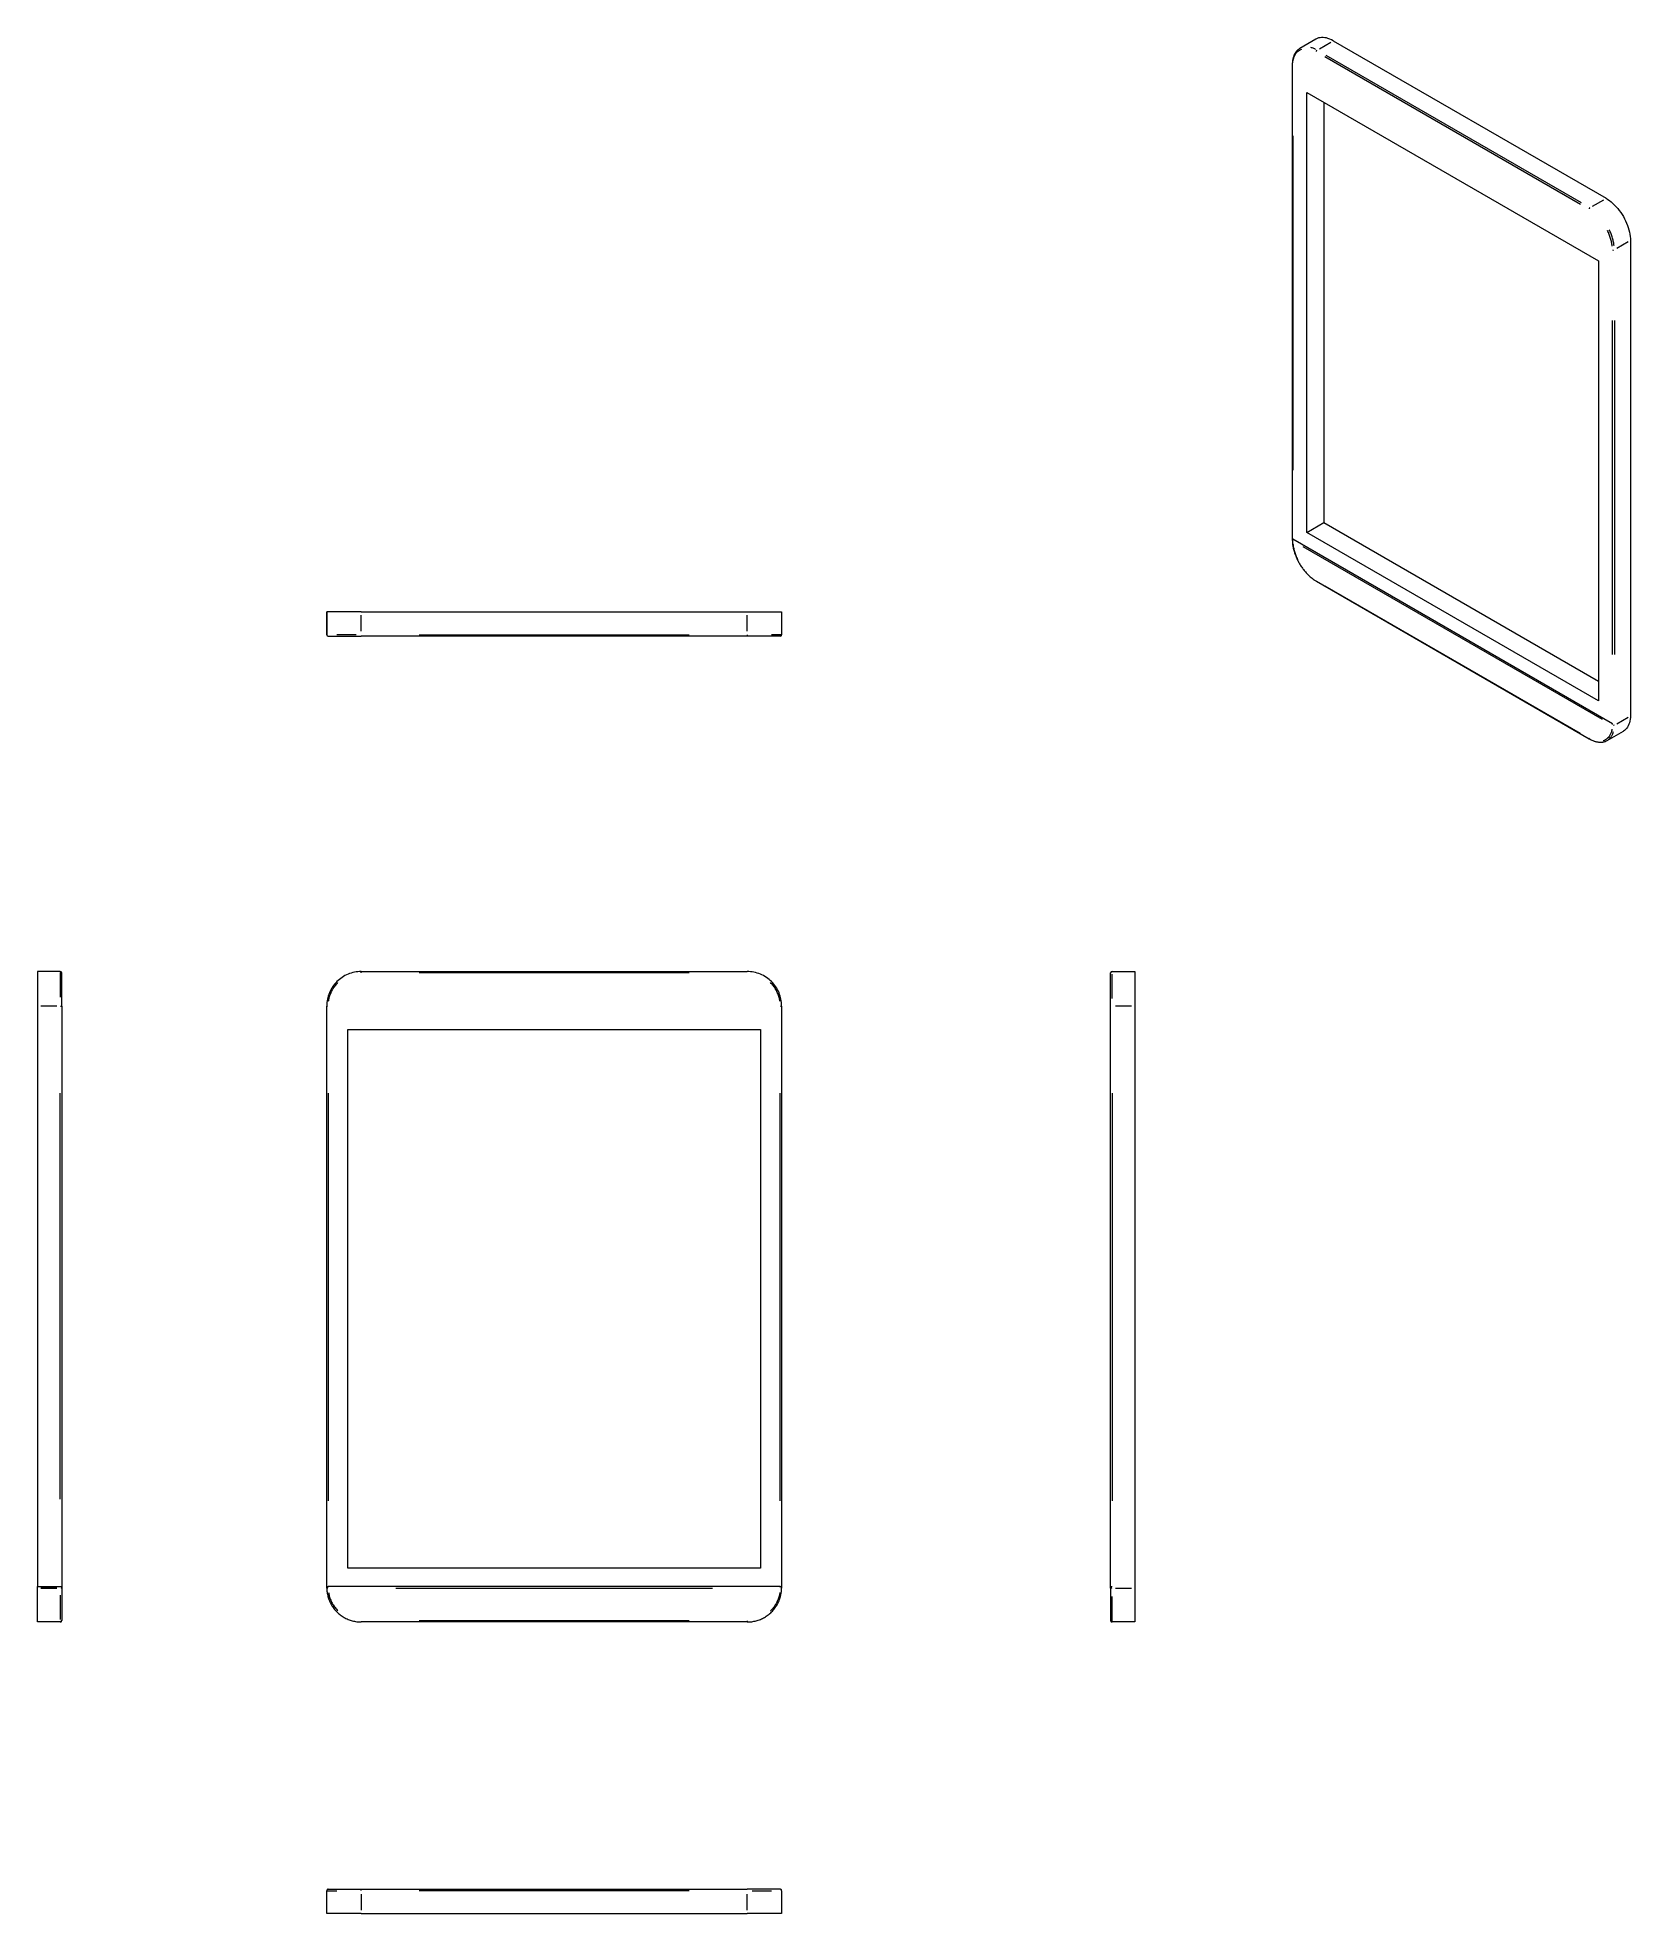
# Model space of a CAD drawing. Header units: millimetres. Extents: x 3257 to 6724, y 2593 to 6677.
import ezdxf

# ---------------------------------------------------------------- set-up
doc = ezdxf.new("R2010")
doc.units = ezdxf.units.MM

msp = doc.modelspace()

# ---------------------------------------------------------------- linework, layer by layer
at = {"color": 7, "linetype": 'Continuous', "lineweight": 15}
for p, q in [((6039.4, 6673.3), (6004.3, 6653)), ((6076.9, 6669.5), (6670.9, 6326.7)), ((5987.9, 6617.4), (5987.9, 5585.9)), ((6019.2, 6557), (6654.1, 6190.4)), ((6019.2, 5599.2), (6019.2, 6557)), ((6056.4, 6535.5), (6056.4, 5620.7)), ((6723.9, 6234.8), (6723.9, 5200.2)), ((6654.1, 6190.4), (6654.1, 5232.6)), ((6019.2, 5599.2), (6056.4, 5620.7)), ((6654.1, 5232.6), (6019.2, 5599.2)), ((6056.4, 5620.7), (6654.1, 5275.6)), ((5987.9, 5585.9), (5987.9, 5583.9)), ((5987.9, 5583.7), (5987.9, 5582.9)), ((6684.5, 5183), (5988.8, 5584.7)), ((6040.3, 5493.1), (6634.3, 5150.2)), ((3886.5, 5426.5), (3886.5, 5426.5)), ((3886.5, 5426.5), (3886.5, 5376.8)), ((3886.5, 5376.8), (3886.5, 5426.5)), ((3961.5, 5426.5), (3886.5, 5426.5)), ((3961.5, 5426.5), (4801.5, 5426.5)), ((4801.5, 5426.5), (4876.5, 5426.5)), ((4876.5, 5426.5), (4876.5, 5376.8)), ((3887, 5376.8), (3886.5, 5376.8)), ((4801.5, 5373.8), (3961.5, 5373.8)), ((6723.9, 5200.2), (6723.9, 5199.9)), ((6673.2, 5146.6), (6708.4, 5166.9)), ((3257, 4643.6), (3257, 4568.6)), ((3306.6, 4643.6), (3257, 4643.6)), ((3961.5, 4643.6), (4801.5, 4643.6)), ((5595.5, 4643.6), (5645.1, 4643.6)), ((5595.5, 4643.1), (5595.5, 4643.6)), ((5645.1, 4643.6), (5645.1, 4568.6)), ((3257, 4568.6), (3257, 3305.3)), ((3309.6, 4568.6), (3309.6, 3305.3)), ((3886.5, 3305.3), (3886.5, 4568.6)), ((4876.5, 4568.6), (4876.5, 3301.6)), ((5592.5, 3301.6), (5592.5, 4568.6)), ((5645.1, 4568.6), (5645.1, 3301.6)), ((3932.5, 4517.6), (4830.5, 4517.6)), ((3932.5, 3344.6), (3932.5, 4517.6)), ((4830.5, 4517.6), (4830.5, 3344.6)), ((4830.5, 3344.6), (3932.5, 3344.6)), ((3257, 3305.3), (3306.6, 3305.3)), ((3257, 3302.8), (3257, 3305.3)), ((3257, 3227.8), (3257, 3302.8)), ((3257, 3301.6), (3257, 3301.6)), ((3257, 3301.5), (3257, 3301.6)), ((3306.6, 3305.3), (3309.6, 3305.3)), ((3309.6, 3305.3), (3309.6, 3302.8)), ((3309.6, 3302.8), (3309.6, 3301.6)), ((3886.5, 3302.8), (3886.5, 3305.3)), ((3886.5, 3305.3), (3889.5, 3305.3)), ((3886.5, 3301.6), (3886.5, 3302.7)), ((3886.5, 3301.6), (3886.6, 3301.1)), ((4873.5, 3305.3), (3889.5, 3305.3)), ((4873.5, 3305.3), (4876.5, 3305.3)), ((5592.5, 3305.3), (5595.5, 3305.3)), ((5645.1, 3301.6), (5645.1, 3301.2)), ((5645.1, 3301.2), (5645.1, 3227.8)), ((3306.6, 3227.8), (3257, 3227.8)), ((3306.6, 3228.3), (3306.6, 3227.8)), ((4801.5, 3227.8), (3961.5, 3227.8)), ((5645.1, 3227.8), (5595.5, 3227.8)), ((3886.5, 2593.3), (3886.5, 2642.9)), ((3886.5, 2593.3), (3886.5, 2642.9)), ((3961.5, 2645.9), (4801.5, 2645.9)), ((4876, 2642.9), (4876.4, 2642.9)), ((4876.5, 2642.9), (4876.5, 2593.3)), ((3961.5, 2593.3), (3886.5, 2593.3)), ((3886.5, 2593.3), (3886.5, 2593.3)), ((3961.5, 2593.3), (4801.5, 2593.3)), ((4876.5, 2593.3), (4801.5, 2593.3)), ((4876.5, 2593.3), (4876.5, 2593.3))]:
    msp.add_line(p, q, dxfattribs=at)
at = {"color": 8, "linetype": 'Continuous', "lineweight": 15}
for p, q in [((6047, 6652.3), (6071.7, 6666.5)), ((5987.9, 6617.4), (5987.9, 6617.1)), ((6614.8, 6313.6), (6058.6, 6634.7)), ((6060.7, 6638.4), (6616.9, 6317.3)), ((5988.8, 6462.5), (5988.8, 5735.3)), ((6641, 6309.4), (6665.7, 6323.6)), ((6718.7, 6231.8), (6694, 6217.5)), ((6684.6, 5333.7), (6684.6, 6060.8)), ((6688.8, 6060.8), (6688.8, 5333.7)), ((5988.7, 5582.7), (5988.4, 5582.9)), ((5988.8, 5584.4), (5988.8, 5582.9)), ((6010.9, 5568.9), (6662.4, 5192.7)), ((6058.5, 5483.5), (6614.7, 5162.5)), ((3961.5, 5384.3), (3961.5, 5419.1)), ((4801.5, 5384.3), (4801.5, 5419.1)), ((3961.5, 5373.9), (3961.5, 5374.7)), ((4087.5, 5376.8), (4675.5, 5376.8)), ((4801.5, 5376.4), (4801.5, 5374.7)), ((6694, 5183), (6718.7, 5197.2)), ((6684.5, 5181.3), (6684.5, 5182.7)), ((6688.8, 5179.7), (6688.8, 5179.9)), ((3961.5, 4641), (3961.5, 4642.7)), ((4675.5, 4640.6), (4087.5, 4640.6)), ((4801.5, 4643.6), (4801.5, 4642.7)), ((3299.2, 4568.6), (3264.4, 4568.6)), ((3307.1, 4568.6), (3308.8, 4568.6)), ((3886.6, 4568.6), (3888.4, 4568.6)), ((4874.2, 4568.6), (4876.3, 4568.6)), ((5592.5, 4568.6), (5593.3, 4568.6)), ((5637.7, 4568.6), (5602.9, 4568.6)), ((3306.6, 3494.8), (3306.6, 4379.1)), ((3889.5, 4378.6), (3889.5, 3491.7)), ((4873.5, 3491.7), (4873.5, 4378.6)), ((5595.5, 4378.6), (5595.5, 3491.7)), ((3264.4, 3302.8), (3299.2, 3302.8)), ((3264.4, 3301.6), (3299.2, 3301.6)), ((3306.6, 3303.2), (3306.6, 3304.9)), ((3306.6, 3301.6), (3306.6, 3301.6)), ((3306.6, 3301.6), (3306.6, 3301.5)), ((3309.6, 3302.8), (3308.8, 3302.8)), ((3888.8, 3302.8), (3886.7, 3302.8)), ((3889.5, 3304.9), (3889.5, 3303.2)), ((4037.1, 3301.6), (4725.9, 3301.6)), ((4873.5, 3303.2), (4873.5, 3304.9)), ((4876.4, 3302.8), (4874.7, 3302.8)), ((5595, 3302.8), (5593.3, 3302.8)), ((5595.5, 3301.3), (5595.5, 3301.5)), ((5602.9, 3301.6), (5637.7, 3301.6)), ((3961.5, 3227.9), (3961.5, 3228.7)), ((4087.5, 3230.8), (4675.5, 3230.8)), ((4801.5, 3230.4), (4801.5, 3228.7)), ((3886.5, 2642.9), (3886.6, 2642.9)), ((3961.5, 2643.4), (3961.5, 2645.1)), ((3961.5, 2635.5), (3961.5, 2600.7)), ((4675.5, 2642.9), (4087.5, 2642.9)), ((4801.5, 2645.9), (4801.5, 2645.1)), ((4801.5, 2600.7), (4801.5, 2635.5)), ((4876.2, 2642.9), (4876.5, 2642.9))]:
    msp.add_line(p, q, dxfattribs=at)
at = {"color": 7, "linetype": 'Continuous', "lineweight": 15, "flags": 128}
for points in [[(6076.9, 6669.5), (6073.1, 6671.6), (6069.4, 6673.3), (6065.6, 6674.7), (6062, 6675.7), (6058.4, 6676.4), (6054.9, 6676.7), (6051.5, 6676.7), (6048.2, 6676.4), (6045.1, 6675.7), (6042.2, 6674.6), (6039.4, 6673.3)], [(6670.9, 6326.7), (6674.7, 6324.3), (6678.4, 6321.7), (6682.2, 6318.7), (6685.8, 6315.5), (6689.4, 6312.1), (6692.9, 6308.4), (6696.3, 6304.5), (6699.6, 6300.4), (6702.7, 6296.1), (6705.6, 6291.6), (6708.4, 6287.1), (6711, 6282.4), (6713.3, 6277.6), (6715.5, 6272.8), (6717.4, 6267.9), (6719.1, 6263), (6720.6, 6258.1), (6721.8, 6253.3), (6722.7, 6248.5), (6723.4, 6243.8), (6723.8, 6239.2), (6723.9, 6234.8)], [(6723.9, 5199.9), (6723.8, 5196.9), (6723.4, 5192.8), (6722.7, 5188.9), (6721.8, 5185.2), (6720.6, 5181.8), (6719.1, 5178.6), (6717.4, 5175.6), (6715.5, 5173), (6713.3, 5170.6), (6711, 5168.6), (6708.4, 5166.9), (6708.4, 5166.9)], [(4876.4, 3300.9), (4876.5, 3301), (4876.5, 3301.6)], [(4876.5, 2642.9), (4876.4, 2643.5), (4876.4, 2643.5)]]:
    msp.add_lwpolyline(points, dxfattribs=at)
at = {"color": 8, "linetype": 'Continuous', "lineweight": 15}
for centre, radius, start, end in [((6044.5, 6645.3), 4.83, 136.3772, 169.158), ((6638.4, 6302.4), 4.83, 130.8417, 163.6231), ((6686.6, 6218.4), 4.43, 247.8256, 278.1885), ((6040.9, 5494.1), 1.16, 185.6105, 230.8124), ((6635.1, 5151.3), 1.45, 181.665, 219.6856)]:
    msp.add_arc(centre, radius, start, end, dxfattribs=at)
at = {"color": 7, "linetype": 'Continuous', "lineweight": 15}
for centre, radius, start, end in [((5989.3, 5586), 1.44, 179.3213, 246.8007), ((3889.5, 5376.8), 3, 180, 270), ((3889.5, 5376.8), 3, 182.3954, 248.87), ((4873.5, 5376.8), 3, 270, 360), ((3306.6, 4640.6), 3, 0, 90), ((5595.5, 4640.6), 3, 90, 180), ((3306.6, 3230.8), 3, 270, 0), ((5595.5, 3230.8), 3, 180, 270), ((4873.5, 2642.9), 3, 38.1187, 68.5659)]:
    msp.add_arc(centre, radius, start, end, dxfattribs=at)
for points, knots in [([(6004.3, 6653), (6003.3, 6652.3), (6001.3, 6651.1), (5998.9, 6649), (5997.1, 6647), (5995.7, 6645.3), (5994.7, 6643.8), (5994, 6642.6), (5993.3, 6641.5), (5992.6, 6640.2), (5991.8, 6638.5), (5990.9, 6636.2), (5990, 6633.5), (5989.2, 6630.3), (5988.5, 6626.7), (5988, 6622.4), (5987.9, 6619.1), (5987.9, 6617.4)], [0, 0, 0, 0, 0.100954, 0.187667, 0.260117, 0.318308, 0.36226, 0.396259, 0.430184, 0.464434, 0.510599, 0.567286, 0.644647, 0.716203, 0.799316, 0.893935, 1, 1, 1, 1]), ([(5987.9, 5582.8), (5987.9, 5582.7), (5987.9, 5582.5), (5987.9, 5582.3), (5988, 5582.2)], [0, 0, 0, 0, 0.508475, 1, 1, 1, 1]), ([(5988, 5582.2), (5988, 5580), (5988.2, 5575.1), (5989.5, 5567.2), (5991.6, 5558.8), (5994.4, 5550.5), (5997.7, 5542.5), (6001.6, 5534.8), (6006, 5527.3), (6011, 5520.1), (6015.5, 5514.4), (6019.5, 5510), (6022.9, 5506.5), (6026.7, 5502.9), (6030.9, 5499.4), (6035.4, 5496), (6038.6, 5494.1), (6040.3, 5493.1)], [0, 0, 0, 0, 0.069178, 0.152504, 0.233384, 0.312297, 0.389281, 0.464717, 0.540575, 0.617169, 0.69453, 0.735739, 0.780813, 0.829765, 0.882608, 0.939351, 1, 1, 1, 1]), ([(3886.9, 5376.8), (3886.9, 5376.3), (3886.8, 5375.1), (3887.9, 5374.4), (3888.4, 5374.1)], [0, 0, 0, 0, 0.49985, 1, 1, 1, 1]), ([(3889.5, 5373.8), (3889.5, 5373.8), (3891.4, 5373.8), (3898.6, 5373.8), (3909.3, 5373.8), (3925.3, 5373.8), (3942.7, 5373.8), (3952.1, 5373.8), (3961.5, 5373.8)], [0, 0, 0, 0, 0.25, 0.25, 0.5, 0.75, 0.75, 1, 1, 1, 1]), ([(4873.5, 5373.8), (4873.5, 5373.8), (4873.5, 5373.8), (4873.5, 5373.8), (4873.5, 5373.8), (4873.4, 5373.8), (4873.4, 5373.8), (4873.3, 5373.8), (4873.2, 5373.8), (4873.1, 5373.8), (4872.8, 5373.8), (4872.2, 5373.8), (4871.4, 5373.8), (4870.1, 5373.8), (4868.1, 5373.8), (4865.1, 5373.8), (4861.5, 5373.8), (4857.3, 5373.8), (4852.5, 5373.8), (4847.3, 5373.8), (4841.6, 5373.8), (4835.5, 5373.8), (4829.1, 5373.8), (4823.6, 5373.8), (4819, 5373.8), (4815.6, 5373.8), (4812.1, 5373.8), (4809.3, 5373.8), (4807.2, 5373.8), (4805.7, 5373.8), (4804.3, 5373.8), (4802.9, 5373.8), (4802, 5373.8), (4801.5, 5373.8)], [0, 0, 0, 0, 0.007803, 0.015607, 0.023412, 0.031221, 0.039035, 0.046854, 0.05468, 0.062514, 0.093757, 0.125028, 0.156296, 0.187541, 0.250029, 0.31252, 0.375019, 0.437515, 0.5, 0.562486, 0.624982, 0.68748, 0.749972, 0.81246, 0.8437, 0.874973, 0.906239, 0.937487, 0.950015, 0.962526, 0.975024, 0.987514, 1, 1, 1, 1]), ([(4874.6, 5374.1), (4875.1, 5374.4), (4876.2, 5375.1), (4876.2, 5376.3), (4876.2, 5376.8)], [0, 0, 0, 0, 0.50015, 1, 1, 1, 1]), ([(6634.3, 5150.2), (6635.6, 5149.4), (6638.1, 5148.1), (6641.5, 5146.5), (6644.5, 5145.4), (6647.1, 5144.5), (6649.9, 5143.8), (6653, 5143.2), (6656.4, 5142.9), (6659.7, 5142.8), (6662.3, 5143), (6664.3, 5143.3), (6666.1, 5143.7), (6668.2, 5144.3), (6670.7, 5145.2), (6672.3, 5146.1), (6673.3, 5146.6)], [0, 0, 0, 0, 0.094971, 0.177188, 0.246604, 0.304492, 0.368579, 0.444481, 0.532233, 0.622309, 0.699266, 0.739582, 0.787078, 0.846309, 0.917288, 1, 1, 1, 1]), ([(3309.4, 4641.7), (3309.1, 4642.2), (3308.4, 4643.3), (3307.2, 4643.3), (3306.6, 4643.2)], [0, 0, 0, 0, 0.50015, 1, 1, 1, 1]), ([(3309.6, 4568.6), (3309.6, 4578), (3309.6, 4587.4), (3309.6, 4604.9), (3309.6, 4620.8), (3309.6, 4631.5), (3309.6, 4638.7), (3309.6, 4640.6), (3309.6, 4640.6)], [0, 0, 0, 0, 0.25, 0.25, 0.5, 0.75, 0.75, 1, 1, 1, 1]), ([(3961.5, 4643.6), (3951.7, 4643.6), (3941.9, 4641.7), (3923.7, 4634.1), (3907.1, 4623), (3896, 4606.4), (3888.5, 4588.2), (3886.5, 4578.4), (3886.5, 4568.6)], [0, 0, 0, 0, 0.25, 0.25, 0.5, 0.75, 0.75, 1, 1, 1, 1]), ([(4876.5, 4568.6), (4876.5, 4578.4), (4874.6, 4588.2), (4867, 4606.4), (4855.9, 4623), (4839.3, 4634.1), (4821.1, 4641.7), (4811.3, 4643.6), (4801.5, 4643.6)], [0, 0, 0, 0, 0.25, 0.25, 0.5, 0.75, 0.75, 1, 1, 1, 1]), ([(5592.5, 4568.6), (5592.5, 4568.9), (5592.5, 4569.5), (5592.5, 4570.4), (5592.5, 4571.2), (5592.5, 4572.1), (5592.5, 4573), (5592.5, 4573.9), (5592.5, 4574.8), (5592.5, 4576.5), (5592.5, 4579.2), (5592.5, 4582.7), (5592.5, 4586.1), (5592.5, 4590.6), (5592.5, 4596.2), (5592.5, 4602.6), (5592.5, 4608.7), (5592.5, 4614.4), (5592.5, 4619.6), (5592.5, 4624.3), (5592.5, 4628.6), (5592.5, 4632.2), (5592.5, 4635.2), (5592.5, 4637.2), (5592.5, 4638.5), (5592.5, 4639.2), (5592.5, 4639.8), (5592.5, 4640.2), (5592.5, 4640.4), (5592.5, 4640.5), (5592.5, 4640.6), (5592.5, 4640.6), (5592.5, 4640.6), (5592.5, 4640.6)], [0, 0, 0, 0, 0.007803, 0.015607, 0.023412, 0.031221, 0.039035, 0.046854, 0.05468, 0.062514, 0.093757, 0.125028, 0.156296, 0.187541, 0.250029, 0.31252, 0.375019, 0.437515, 0.5, 0.562486, 0.624982, 0.68748, 0.749972, 0.81246, 0.8437, 0.874973, 0.906239, 0.937487, 0.950015, 0.962526, 0.975024, 0.987514, 1, 1, 1, 1]), ([(5595.5, 4643.2), (5594.9, 4643.3), (5593.7, 4643.3), (5593, 4642.2), (5592.7, 4641.7)], [0, 0, 0, 0, 0.49985, 1, 1, 1, 1]), ([(3309.4, 3300.4), (3309.4, 3300.4), (3309.6, 3300.8), (3309.6, 3301.2), (3309.6, 3301.6)], [0, 0, 0, 0, 0.038048, 1, 1, 1, 1]), ([(3309.6, 3302.8), (3309.6, 3302.5), (3309.6, 3301.9), (3309.6, 3301.1), (3309.6, 3300.2), (3309.6, 3299.3), (3309.6, 3298.4), (3309.6, 3297.5), (3309.6, 3296.6), (3309.6, 3294.9), (3309.6, 3292.2), (3309.6, 3288.8), (3309.6, 3285.3), (3309.6, 3280.8), (3309.6, 3275.2), (3309.6, 3268.8), (3309.6, 3262.8), (3309.6, 3257.1), (3309.6, 3251.8), (3309.6, 3247.1), (3309.6, 3242.9), (3309.6, 3239.2), (3309.6, 3236.2), (3309.6, 3234.2), (3309.6, 3232.9), (3309.6, 3232.2), (3309.6, 3231.6), (3309.6, 3231.2), (3309.6, 3231), (3309.6, 3230.9), (3309.6, 3230.9), (3309.6, 3230.8), (3309.6, 3230.8), (3309.6, 3230.8)], [0, 0, 0, 0, 0.007803, 0.015607, 0.023412, 0.031221, 0.039035, 0.046854, 0.05468, 0.062514, 0.093757, 0.125028, 0.156296, 0.187541, 0.250029, 0.31252, 0.375019, 0.437515, 0.5, 0.562486, 0.624982, 0.68748, 0.749972, 0.81246, 0.8437, 0.874973, 0.906239, 0.937487, 0.950015, 0.962526, 0.975024, 0.987514, 1, 1, 1, 1]), ([(3886.6, 3301.1), (3886.7, 3298.4), (3887, 3292.4), (3888.9, 3283.4), (3892, 3274), (3896.4, 3265.2), (3901.8, 3257), (3908.3, 3249.6), (3915.7, 3243.1), (3923.9, 3237.7), (3932.7, 3233.3), (3942, 3230.2), (3951.7, 3228.2), (3958.2, 3227.9), (3961.5, 3227.8)], [0, 0, 0, 0, 0.069653, 0.15423, 0.238807, 0.323384, 0.407961, 0.492538, 0.577115, 0.661692, 0.746269, 0.830846, 0.915423, 1, 1, 1, 1]), ([(4801.5, 3227.8), (4804.8, 3227.9), (4811.3, 3228.2), (4821, 3230.2), (4830.3, 3233.3), (4839.1, 3237.7), (4847.3, 3243.1), (4854.7, 3249.6), (4861.2, 3257), (4866.6, 3265.2), (4871, 3274), (4874.1, 3283.4), (4876, 3292.4), (4876.3, 3298.2), (4876.4, 3300.9)], [0, 0, 0, 0, 0.084742, 0.169483, 0.254225, 0.338967, 0.423709, 0.50845, 0.593192, 0.677934, 0.762676, 0.847417, 0.932159, 1, 1, 1, 1]), ([(5592.5, 3302.8), (5592.5, 3293.4), (5592.5, 3284), (5592.5, 3266.6), (5592.5, 3250.6), (5592.5, 3239.9), (5592.5, 3232.7), (5592.5, 3230.8), (5592.5, 3230.8)], [0, 0, 0, 0, 0.25, 0.25, 0.5, 0.75, 0.75, 1, 1, 1, 1]), ([(3306.6, 3228.2), (3307.2, 3228.2), (3308.4, 3228.1), (3309.1, 3229.2), (3309.4, 3229.7)], [0, 0, 0, 0, 0.49985, 1, 1, 1, 1]), ([(5592.7, 3229.7), (5593, 3229.2), (5593.7, 3228.1), (5594.9, 3228.2), (5595.5, 3228.2)], [0, 0, 0, 0, 0.50015, 1, 1, 1, 1]), ([(3888, 2645.3), (3887.6, 2645.1), (3886.8, 2644.5), (3886.8, 2643.5), (3886.9, 2642.9)], [0, 0, 0, 0, 0.400832, 1, 1, 1, 1]), ([(3888.2, 2645.6), (3888.2, 2645.6), (3888.1, 2645.6), (3888, 2645.5), (3887.9, 2645.4)], [0, 0, 0, 0, 0.294656, 1, 1, 1, 1]), ([(3889.5, 2645.9), (3889.4, 2645.9), (3889.3, 2645.9), (3888.8, 2645.9), (3888.4, 2645.8), (3888.2, 2645.6), (3888.2, 2645.6)], [0, 0, 0, 0, 0.145539, 0.394782, 0.99343, 1, 1, 1, 1]), ([(3889.5, 2645.9), (3889.5, 2645.9), (3889.5, 2645.9), (3889.5, 2645.9), (3889.6, 2645.9), (3889.6, 2645.9), (3889.6, 2645.9), (3889.7, 2645.9), (3889.8, 2645.9), (3889.9, 2645.9), (3890.3, 2645.9), (3890.9, 2645.9), (3891.6, 2645.9), (3892.9, 2645.9), (3894.9, 2645.9), (3897.9, 2645.9), (3901.5, 2645.9), (3905.8, 2645.9), (3910.5, 2645.9), (3915.8, 2645.9), (3921.4, 2645.9), (3927.5, 2645.9), (3933.9, 2645.9), (3939.5, 2645.9), (3944, 2645.9), (3947.5, 2645.9), (3950.9, 2645.9), (3953.7, 2645.9), (3955.9, 2645.9), (3957.3, 2645.9), (3958.7, 2645.9), (3960.1, 2645.9), (3961, 2645.9), (3961.5, 2645.9)], [0, 0, 0, 0, 0.007803, 0.015607, 0.023412, 0.031221, 0.039035, 0.046854, 0.05468, 0.062514, 0.093757, 0.125028, 0.156296, 0.187541, 0.250029, 0.31252, 0.375019, 0.437515, 0.5, 0.562486, 0.624982, 0.68748, 0.749972, 0.81246, 0.8437, 0.874973, 0.906239, 0.937487, 0.950015, 0.962526, 0.975024, 0.987514, 1, 1, 1, 1]), ([(4873.4, 2645.9), (4873.3, 2645.9), (4873.1, 2645.9), (4871.2, 2645.9), (4868.2, 2645.9), (4864, 2645.9), (4858.8, 2645.9), (4852.6, 2645.9), (4845.5, 2645.9), (4837.6, 2645.9), (4829.1, 2645.9), (4820.2, 2645.9), (4810.9, 2645.9), (4804.6, 2645.9), (4801.5, 2645.9)], [0, 0, 0, 0, 0.073349, 0.157609, 0.241835, 0.326073, 0.410337, 0.494558, 0.578783, 0.663047, 0.747282, 0.831511, 0.915771, 1, 1, 1, 1]), ([(4874.6, 2645.7), (4874.6, 2645.7), (4874.4, 2645.8), (4874, 2645.9), (4873.7, 2645.9), (4873.5, 2645.9)], [0, 0, 0, 0, 0.0700081, 0.5386662, 1, 1, 1, 1]), ([(4876.1, 2642.9), (4876.2, 2643.5), (4876.2, 2644.7), (4875.1, 2645.4), (4874.6, 2645.7)], [0, 0, 0, 0, 0.49985, 1, 1, 1, 1])]:
    msp.add_open_spline(points, degree=3, knots=knots, dxfattribs=at)
at = {"color": 8, "linetype": 'Continuous', "lineweight": 15}
for points, knots in [([(5989.6, 6625.8), (5989.9, 6627.3), (5990.5, 6631.2), (5992.5, 6636.6), (5995.4, 6641.8), (5999.2, 6646.1), (6003.5, 6649.4), (6007, 6650.7), (6008.7, 6651.3)], [0, 0, 0, 0, 0.119946, 0.295937, 0.471956, 0.648028, 0.82401, 1, 1, 1, 1]), ([(6038.6, 6650.9), (6037.3, 6651.5), (6033.8, 6653.4), (6030.3, 6654.4), (6028.1, 6655.1)], [0, 0, 0, 0, 0.3475121, 1, 1, 1, 1]), ([(6684, 6222.9), (6683.7, 6225.5), (6683, 6230.8), (6680.8, 6239.2), (6677.9, 6247.9), (6675.3, 6253.5), (6674, 6256.4)], [0, 0, 0, 0, 0.239734, 0.493116, 0.746514, 1, 1, 1, 1]), ([(6688.3, 6223.2), (6687.9, 6225.9), (6687.1, 6231.5), (6684.9, 6240.3), (6681.9, 6249.3), (6679.2, 6255.2), (6677.8, 6258.1)], [0, 0, 0, 0, 0.239719, 0.493146, 0.746573, 1, 1, 1, 1]), ([(5988.7, 5581.7), (5988.7, 5581.7), (5988.6, 5581.7), (5988.5, 5581.8), (5988.4, 5581.9)], [0, 0, 0, 0, 0.20716, 1, 1, 1, 1]), ([(5989.3, 5574.3), (5989.6, 5571.7), (5990.3, 5566.3), (5992.5, 5557.9), (5995.4, 5549.3), (5998, 5543.6), (5999.3, 5540.8)], [0, 0, 0, 0, 0.239734, 0.493116, 0.746514, 1, 1, 1, 1]), ([(3950.4, 5376.8), (3947.6, 5376.8), (3941.6, 5376.8), (3932.7, 5376.8), (3923.9, 5376.8), (3915.7, 5376.8), (3910.9, 5376.8), (3908.5, 5376.8)], [0, 0, 0, 0, 0.177051, 0.382788, 0.588525, 0.794263, 1, 1, 1, 1]), ([(4875.6, 5376.8), (4875.1, 5376.8), (4874.1, 5376.8), (4871, 5376.8), (4866.6, 5376.8), (4861.2, 5376.8), (4856.8, 5376.8), (4854.5, 5376.8)], [0, 0, 0, 0, 0.175813, 0.38186, 0.587906, 0.793953, 1, 1, 1, 1]), ([(6683.7, 5171.4), (6683.4, 5169.8), (6682.8, 5165.9), (6680.8, 5160.6), (6677.9, 5155.3), (6674.1, 5151.1), (6669.8, 5147.8), (6666.3, 5146.5), (6664.6, 5145.8)], [0, 0, 0, 0, 0.1199459, 0.2959371, 0.471956, 0.6480281, 0.8240099, 1, 1, 1, 1]), ([(6675.9, 5148.6), (6676.6, 5149.1), (6678.8, 5150.6), (6681.8, 5154.3), (6684.9, 5159.7), (6686.3, 5164), (6687, 5166.2)], [0, 0, 0, 0, 0.12104, 0.414027, 0.707013, 1, 1, 1, 1]), ([(6688.4, 5179.8), (6688.2, 5179.7), (6687.9, 5179.6), (6687.3, 5179.5), (6686.9, 5179.5), (6686.7, 5179.5)], [0, 0, 0, 0, 0.3295113, 0.6522602, 1, 1, 1, 1]), ([(3306.6, 4641.4), (3306.6, 4641.3), (3306.6, 4640.6), (3306.6, 4638), (3306.6, 4633.8), (3306.6, 4628.3), (3306.6, 4621.8), (3306.6, 4614.4), (3306.6, 4606.2), (3306.6, 4597.4), (3306.6, 4591.1), (3306.6, 4588)], [0, 0, 0, 0, 0.02439, 0.146341, 0.268293, 0.390244, 0.512195, 0.634146, 0.756098, 0.878049, 1, 1, 1, 1]), ([(3890.4, 4579.4), (3890.9, 4582), (3891.8, 4587.7), (3894.8, 4596.2), (3899, 4604.7), (3904.2, 4612.6), (3908.5, 4617.2), (3910.6, 4619.5)], [0, 0, 0, 0, 0.175843, 0.381853, 0.587896, 0.794001, 1, 1, 1, 1]), ([(4872.6, 4579.4), (4872.2, 4582), (4871.2, 4587.7), (4868.2, 4596.2), (4864, 4604.7), (4858.8, 4612.6), (4854.6, 4617.2), (4852.4, 4619.5)], [0, 0, 0, 0, 0.175833, 0.381853, 0.587886, 0.793991, 1, 1, 1, 1]), ([(5595.5, 4585), (5595.5, 4586), (5595.5, 4590.2), (5595.5, 4597.4), (5595.5, 4606.2), (5595.5, 4614.4), (5595.5, 4621.8), (5595.5, 4628.3), (5595.5, 4633.8), (5595.5, 4636.5), (5595.5, 4637.9)], [0, 0, 0, 0, 0.04262, 0.179388, 0.316157, 0.452926, 0.589694, 0.726463, 0.863231, 1, 1, 1, 1]), ([(3306.6, 3286.4), (3306.6, 3285.4), (3306.6, 3281.2), (3306.6, 3274), (3306.6, 3265.2), (3306.6, 3257), (3306.6, 3249.6), (3306.6, 3243.2), (3306.6, 3237.6), (3306.6, 3234.9), (3306.6, 3233.5)], [0, 0, 0, 0, 0.04262, 0.179388, 0.316157, 0.452926, 0.589694, 0.726463, 0.863231, 1, 1, 1, 1]), ([(3309.6, 3301.6), (3309.6, 3301.6), (3309.6, 3301.6), (3309.4, 3301.6), (3309, 3301.6), (3308.7, 3301.6)], [0, 0, 0, 0, 0.039423, 0.449687, 1, 1, 1, 1]), ([(3888.8, 3301.6), (3888.6, 3301.6), (3888.1, 3301.6), (3887.3, 3301.6), (3886.9, 3301.6), (3886.7, 3301.6)], [0, 0, 0, 0, 0.220923, 0.601448, 1, 1, 1, 1]), ([(3890.4, 3292.1), (3890.8, 3289.4), (3891.8, 3283.7), (3894.8, 3275.2), (3899, 3266.7), (3904.2, 3258.8), (3908.5, 3254.2), (3910.6, 3251.9)], [0, 0, 0, 0, 0.175833, 0.381853, 0.587886, 0.793991, 1, 1, 1, 1]), ([(4872.6, 3292.1), (4872.2, 3289.4), (4871.2, 3283.7), (4868.2, 3275.2), (4864, 3266.7), (4858.8, 3258.8), (4854.6, 3254.2), (4852.4, 3251.9)], [0, 0, 0, 0, 0.175843, 0.381853, 0.587896, 0.794001, 1, 1, 1, 1]), ([(4876.4, 3301.6), (4876.4, 3301.6), (4876.3, 3301.6), (4876, 3301.6), (4875.5, 3301.6), (4875, 3301.6), (4874.7, 3301.6), (4874.7, 3301.6), (4874.7, 3301.6), (4874.7, 3301.6), (4874.7, 3301.6), (4874.7, 3301.6), (4874.7, 3301.6), (4874.7, 3301.6), (4874.6, 3301.6), (4874.6, 3301.6), (4874.6, 3301.6), (4874.6, 3301.6), (4874.5, 3301.6), (4874.5, 3301.6), (4874.4, 3301.6)], [0, 0, 0, 0, 0.1366608, 0.3282363, 0.5346459, 0.9167824, 0.9167875, 0.9167976, 0.9168179, 0.9168585, 0.9169397, 0.9171021, 0.9174269, 0.9180765, 0.9193757, 0.9219742, 0.9271716, 0.9375684, 0.9583695, 1, 1, 1, 1]), ([(5595, 3301.6), (5594.8, 3301.6), (5594.4, 3301.6), (5593.8, 3301.6), (5593.5, 3301.6), (5593.3, 3301.6)], [0, 0, 0, 0, 0.35533, 0.665651, 1, 1, 1, 1]), ([(5595.5, 3229.9), (5595.5, 3230.1), (5595.5, 3230.8), (5595.5, 3233.4), (5595.5, 3237.7), (5595.5, 3243.2), (5595.5, 3249.6), (5595.5, 3257), (5595.5, 3265.2), (5595.5, 3274), (5595.5, 3280.3), (5595.5, 3283.4)], [0, 0, 0, 0, 0.027319, 0.148904, 0.27049, 0.392075, 0.51366, 0.635245, 0.75683, 0.878415, 1, 1, 1, 1]), ([(3887.8, 2645.3), (3887.7, 2645.2), (3887.2, 2644.9), (3886.9, 2644.4), (3886.7, 2644.1)], [0, 0, 0, 0, 0.332638, 1, 1, 1, 1]), ([(3887.7, 2642.9), (3888.1, 2642.9), (3889, 2642.9), (3892, 2642.9), (3896.4, 2642.9), (3901.8, 2642.9), (3906.2, 2642.9), (3908.5, 2642.9)], [0, 0, 0, 0, 0.1549821, 0.3662366, 0.5774911, 0.7887455, 1, 1, 1, 1]), ([(4812.6, 2642.9), (4815.4, 2642.9), (4821.4, 2642.9), (4830.3, 2642.9), (4839.1, 2642.9), (4847.3, 2642.9), (4852.1, 2642.9), (4854.5, 2642.9)], [0, 0, 0, 0, 0.177051, 0.382788, 0.588525, 0.794263, 1, 1, 1, 1])]:
    msp.add_open_spline(points, degree=3, knots=knots, dxfattribs=at)

doc.saveas('drawing.dxf')
